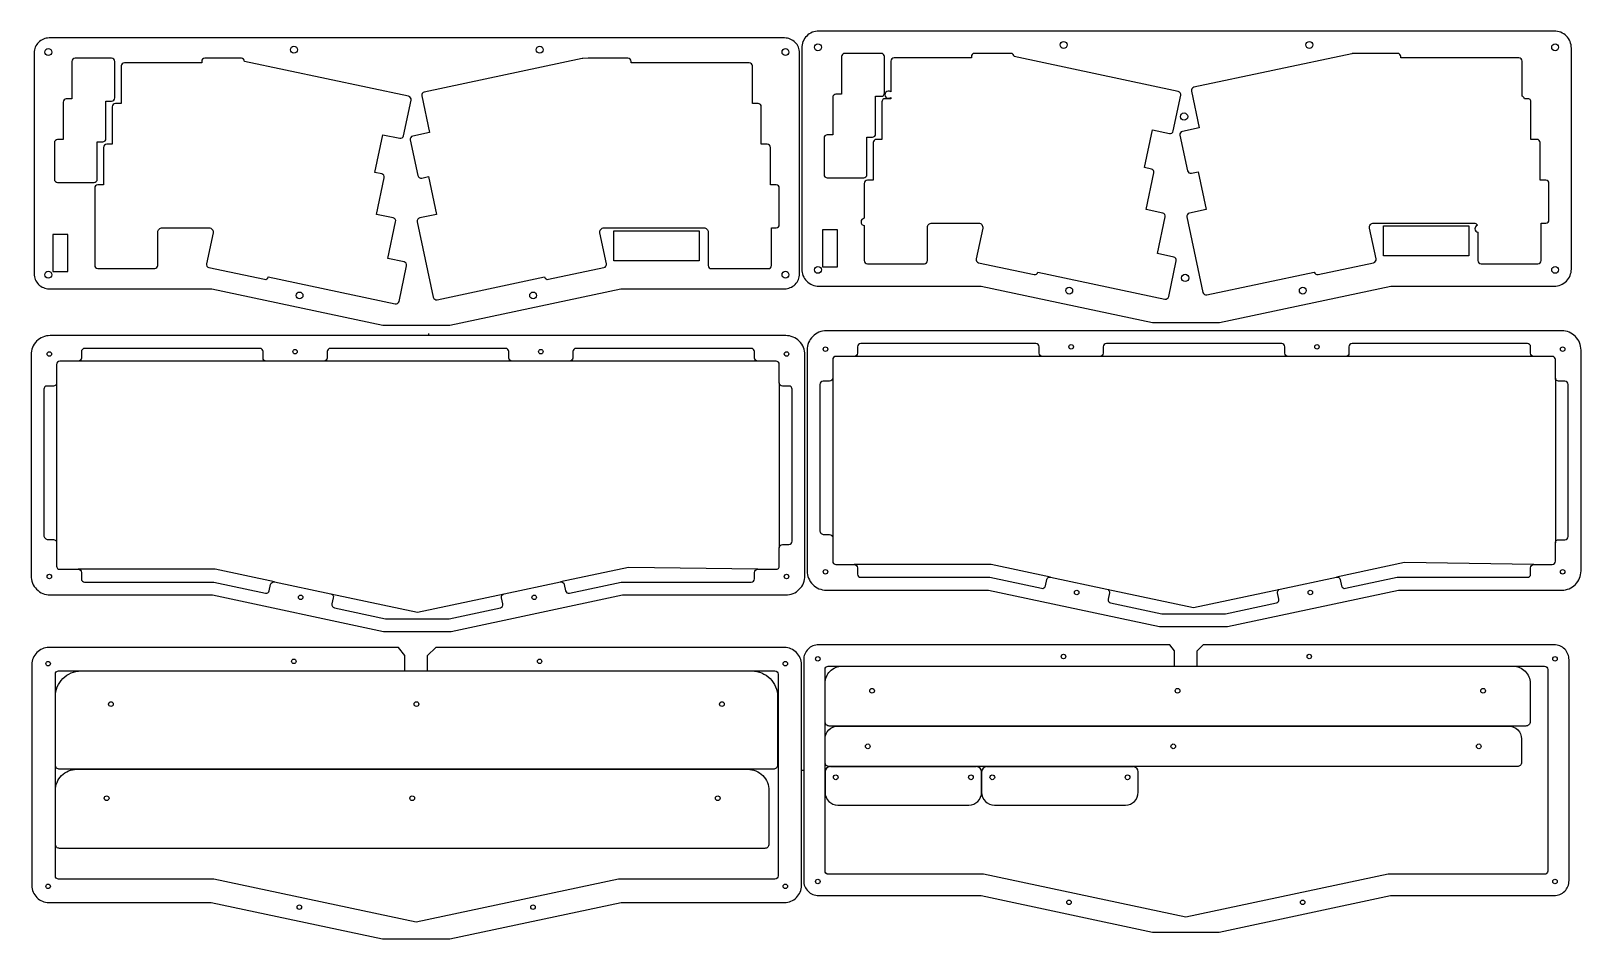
# Model space of a CAD drawing. Extents: x 13 to 738, y 21 to 445.
import ezdxf

# ---------------------------------------------------------------- set-up
doc = ezdxf.new("R2010")
doc.units = 0
doc.layers.get('0').update_dxf_attribs({"linetype": 'CONTINUOUS'})

msp = doc.modelspace()

# ---------------------------------------------------------------- linework, layer by layer
for p, q in [((199.23, 302.99), (199.23, 303.99)), ((373.66, 99.66), (374.66, 99.66))]:
    msp.add_line(p, q)
at = {"color": 1, "linetype": 'CONTINUOUS'}
for p, q in [((123.11, 290.99), (35.11, 290.99)), ((238.15, 290.99), (150.11, 290.99)), ((353.15, 290.99), (265.15, 290.99)), ((486.35, 293.24), (398.35, 293.24)), ((601.39, 293.24), (513.35, 293.24)), ((716.39, 293.24), (628.39, 293.24)), ((388.25, 283.14), (388.25, 208.37)), ((726.49, 283.14), (726.49, 206)), ((25.01, 280.89), (25.01, 206.12)), ((363.25, 280.89), (363.25, 203.75))]:
    msp.add_line(p, q, dxfattribs=at)
at = {"color": 2, "linetype": 'CONTINUOUS'}
for p, q in [((187.94, 153.25), (184.96, 157.08)), ((187.94, 146.08), (187.94, 153.25)), ((198.64, 153.25), (202.47, 157.08)), ((198.64, 146.08), (198.64, 153.25)), ((548.18, 155.5), (545.98, 158.33)), ((548.18, 148.33), (548.18, 155.5)), ((558.88, 155.5), (561.71, 158.33)), ((558.88, 148.33), (558.88, 155.5))]:
    msp.add_line(p, q, dxfattribs=at)
at = {"color": 6, "linetype": 'CONTINUOUS'}
for p, q in [((384.66, 98.83), (384.66, 89.33)), ((387.16, 101.33), (455.46, 101.33)), ((457.96, 98.83), (457.96, 89.33)), ((457.96, 89.33), (457.96, 98.83)), ((460.46, 101.33), (528.76, 101.33)), ((531.26, 89.33), (531.26, 98.83)), ((390.66, 83.33), (451.96, 83.33)), ((463.96, 83.33), (525.26, 83.33))]:
    msp.add_line(p, q, dxfattribs=at)
at = {"color": 3, "linetype": 'CONTINUOUS'}
for points in [[(381.73, 445.47, 0.414214), (373.73, 437.47), (373.73, 432.97), (373.73, 338.63), (373.73, 334.13, 0.414214), (381.73, 326.13), (386.23, 326.13), (457.71, 326.13), (537.86, 309.1), (553.6, 309.1), (569.34, 309.1), (649.49, 326.13), (721.47, 326.13), (725.97, 326.13, 0.414214), (733.97, 334.13), (733.97, 338.63), (733.97, 437.47, 0.414214), (725.97, 445.47), (558.95, 445.47), (548.25, 445.47), (386.23, 445.47)], [(21.49, 442.22, 0.414214), (14.49, 435.22), (14.49, 430.72), (14.49, 336.38), (14.49, 331.88, 0.414214), (21.49, 324.88), (25.99, 324.88), (97.58, 324.88), (177.73, 307.85), (193.36, 307.85), (208.99, 307.85), (289.14, 324.88), (361.23, 324.88), (365.73, 324.88, 0.414214), (372.73, 331.88), (372.73, 336.38), (372.73, 435.22, 0.414214), (365.73, 442.22), (198.71, 442.22), (188.01, 442.22), (25.99, 442.22)], [(48.09, 395.14), (48.09, 412.69), (50.75, 412.69, 0.414214), (52.25, 414.19), (52.25, 431.25, 0.414214), (50.75, 432.75), (33.69, 432.75, 0.414214), (32.19, 431.25), (32.19, 413.7), (29.53, 413.7, 0.414214), (28.03, 412.2), (28.03, 394.65), (25.46, 394.65, 0.414214), (23.96, 393.15), (23.96, 376.09, 0.414214), (25.46, 374.59), (42.52, 374.59, 0.414214), (44.02, 376.09), (44.02, 393.64), (46.59, 393.64, 0.414214)], [(189.76, 414.92), (112.96, 431.24), (112.96, 431.25, 0.414214), (111.46, 432.75), (94.4, 432.75, 0.414214), (92.9, 431.25), (92.9, 430.61), (56.71, 430.61, 0.414214), (55.21, 429.11), (55.21, 411.56), (52.55, 411.56, 0.414214), (51.05, 410.06), (51.05, 392.51), (48.48, 392.51, 0.414214), (46.98, 391.01), (46.98, 373.46), (44.31, 373.46, 0.414214), (42.81, 371.96), (42.81, 335.85, 0.414214), (44.31, 334.35), (70.91, 334.35, 0.414214), (72.41, 335.85), (72.41, 351.4, -0.414214), (74.41, 353.4), (96.25, 353.4, -0.476976), (98.21, 350.99), (95.15, 336.61, 0.414214), (96.31, 334.84), (122.31, 329.31, 0.414214), (124.08, 330.46), (124.09, 330.47), (183.5, 317.84, 0.414214), (185.28, 318.99), (188.83, 335.68, 0.414214), (187.67, 337.46), (180.04, 339.08), (183.69, 356.25, 0.414214), (182.53, 358.03), (174.69, 359.7), (178.34, 376.86, 0.414214), (177.18, 378.64), (173.99, 379.32), (177.74, 396.97), (185.59, 395.3, 0.414214), (187.37, 396.45), (190.92, 413.14, 0.414214)], [(281.19, 334.84, 0.414214), (282.34, 336.61), (279.29, 350.99, -0.476976), (281.24, 353.4), (327.99, 353.4, -0.414214), (329.99, 351.4), (329.99, 335.8, 0.414214), (331.49, 334.3), (358.09, 334.3, 0.414214), (359.59, 335.8), (359.59, 353.4), (361.76, 353.4, 0.414214), (363.26, 354.9), (363.26, 371.96, 0.414214), (361.76, 373.46), (359.08, 373.46), (359.08, 391.01, 0.414214), (357.58, 392.51), (354.82, 392.51), (354.82, 410.06, 0.414214), (353.32, 411.56), (350.65, 411.56), (350.65, 429.11, 0.414214), (349.15, 430.61), (293.92, 430.61), (293.92, 431.25, 0.414214), (292.42, 432.75), (273.89, 432.75, 0.010008), (273.83, 432.75), (271.24, 432.65, 0.042377), (270.99, 432.62), (197.05, 416.9, 0.414214), (195.9, 415.12), (199.55, 397.95), (191.7, 396.28, 0.414214), (190.55, 394.5), (194.09, 377.81, 0.414214), (195.87, 376.66), (199.07, 377.34), (202.82, 359.7), (194.96, 358.03, 0.414214), (193.81, 356.25), (201.32, 320.92, 0.414214), (203.1, 319.77), (253.41, 330.46, 0.413431), (255.19, 329.31)], [(408.33, 397.39), (408.33, 414.94), (410.99, 414.94, 0.414214), (412.49, 416.44), (412.49, 433.5, 0.414214), (410.99, 435), (393.93, 435, 0.414214), (392.43, 433.5), (392.43, 415.95), (389.77, 415.95, 0.414214), (388.27, 414.45), (388.27, 396.9), (385.7, 396.9, 0.414214), (384.2, 395.4), (384.2, 378.34, 0.414214), (385.7, 376.84), (402.76, 376.84, 0.414214), (404.26, 378.34), (404.26, 395.89), (406.83, 395.89, 0.414214)]]:
    msp.add_lwpolyline(points, format="xyb", close=True, dxfattribs=at)
for points in [[(403.05, 354.46), (403.05, 338.1, 0.414214), (404.55, 336.6), (431.15, 336.6, 0.414214), (432.65, 338.1), (432.65, 353.65, -0.414214), (434.65, 355.65), (456.49, 355.65, -0.476976), (458.44, 353.24), (455.39, 338.86, 0.414214), (456.55, 337.09), (482.54, 331.56, 0.414214), (484.32, 332.71), (484.32, 332.72), (543.74, 320.09, 0.414214), (545.52, 321.24), (549.06, 337.93, 0.414214), (547.91, 339.71), (540.28, 341.33), (543.92, 358.5, 0.414214), (542.77, 360.28), (534.93, 361.95), (538.57, 379.11, 0.414214), (537.42, 380.89), (534.23, 381.57), (537.98, 399.22), (545.83, 397.55, 0.414214), (547.61, 398.7), (551.15, 415.39, 0.414214), (550, 417.17), (473.2, 433.49), (473.2, 433.5, 0.414214), (471.7, 435), (454.64, 435, 0.414214), (453.14, 433.5), (453.14, 432.86), (416.95, 432.86, 0.414214), (415.45, 431.36), (415.45, 416.96)], [(710.89, 414.93), (710.89, 431.36, 0.414214), (709.39, 432.86), (654.16, 432.86), (654.16, 433.5, 0.414214), (652.66, 435), (634.13, 435, 0.010008), (634.07, 435), (631.48, 434.9, 0.042377), (631.23, 434.87), (557.29, 419.15, 0.414214), (556.14, 417.37), (559.79, 400.2), (551.94, 398.53, 0.414214), (550.79, 396.75), (554.33, 380.06, 0.414214), (556.11, 378.91), (559.3, 379.59), (563.05, 361.95), (555.2, 360.28, 0.414214), (554.05, 358.5), (561.56, 323.17, 0.414214), (563.33, 322.02), (613.65, 332.71, 0.413431), (615.43, 331.56), (641.43, 337.09, 0.414214), (642.58, 338.86), (639.53, 353.24, -0.476976), (641.48, 355.65), (688.23, 355.65, -0.277365), (689.99, 354.59, -0.277365)], [(415.45, 414.42), (415.45, 413.81), (412.79, 413.81, 0.414214), (411.29, 412.31), (411.29, 394.76), (408.72, 394.76, 0.414214), (407.22, 393.26), (407.22, 375.71), (404.55, 375.71, 0.414214), (403.05, 374.21), (403.05, 357.85)], [(690.23, 351.31), (690.23, 338.05, 0.414214), (691.73, 336.55), (718.33, 336.55, 0.414214), (719.83, 338.05), (719.83, 355.65), (722, 355.65, 0.414214), (723.5, 357.15), (723.5, 374.21, 0.414214), (722, 375.71), (719.32, 375.71), (719.32, 393.26, 0.414214), (717.82, 394.76), (715.06, 394.76), (715.06, 412.31, 0.414214), (713.56, 413.81), (712.01, 413.81)]]:
    msp.add_lwpolyline(points, format="xyb", dxfattribs=at)
for points in [[(30.21, 334.94), (30.21, 350.25), (26.71, 350.25), (23.21, 350.25), (23.21, 334.94), (23.21, 332.94), (26.71, 332.94), (30.21, 332.94)], [(325.77, 338.01), (285.77, 338.01), (285.77, 352.01), (325.77, 352.01)], [(390.45, 337.19), (390.45, 352.5), (386.95, 352.5), (383.45, 352.5), (383.45, 337.19), (383.45, 335.19), (386.95, 335.19), (390.45, 335.19)], [(686.01, 340.26), (646.01, 340.26), (646.01, 354.26), (686.01, 354.26)]]:
    msp.add_lwpolyline(points, close=True, dxfattribs=at)
at = {"color": 1, "linetype": 'CONTINUOUS'}
for points in [[(385.25, 305.24, 0.414214), (376.25, 296.24), (376.25, 291.74), (376.25, 197.4), (376.25, 192.9, 0.414214), (385.25, 183.9), (389.75, 183.9), (461.13, 183.9), (541.28, 166.86), (557.12, 166.86), (572.96, 166.86), (653.11, 183.9), (724.99, 183.9), (729.49, 183.9, 0.414214), (738.49, 192.9), (738.49, 197.4), (738.49, 296.24, 0.414214), (729.49, 305.24), (562.47, 305.24), (551.77, 305.24), (389.75, 305.24)], [(22.01, 302.99, 0.414214), (13.01, 293.99), (13.01, 289.49), (13.01, 195.15), (13.01, 190.65, 0.414214), (22.01, 181.65), (26.51, 181.65), (97.89, 181.65), (178.04, 164.61), (193.88, 164.61), (209.72, 164.61), (289.87, 181.65), (361.75, 181.65), (366.25, 181.65, 0.414214), (375.25, 190.65), (375.25, 195.15), (375.25, 293.99, 0.414214), (366.25, 302.99), (199.23, 302.99), (188.53, 302.99), (26.51, 302.99)], [(389.75, 195.9), (395.22, 195.9), (398.35, 195.9, -0.414214), (399.85, 194.4), (399.85, 191.4, 0.414214), (401.35, 189.9), (461.76, 189.9), (486, 184.75, 0.414214), (487.78, 185.9), (488.41, 188.84, -0.414214), (490.18, 189.99), (516.59, 184.38, -0.414214), (517.75, 182.6), (517.13, 179.67, 0.414214), (518.28, 177.89), (542.22, 172.8), (572.02, 172.8), (595.96, 177.89, 0.414214), (597.11, 179.67), (596.49, 182.6, -0.414214), (597.64, 184.38), (624.05, 189.99, -0.414214), (625.83, 188.84), (626.46, 185.9, 0.414214), (628.24, 184.75), (652.48, 189.9), (713.39, 189.9, 0.414214), (714.89, 191.4), (714.89, 194.4, -0.414214), (716.39, 195.9), (724.99, 195.9, 0.414214), (726.49, 197.4), (726.49, 206, -0.414214), (727.99, 207.5), (730.99, 207.5, 0.414214), (732.49, 209), (732.49, 280.14, 0.414214), (730.99, 281.64), (727.99, 281.64, -0.414214), (726.49, 283.14), (726.49, 291.74, 0.414214), (724.99, 293.24), (716.39, 293.24, -0.414214), (714.89, 294.74), (714.89, 297.74, 0.414214), (713.39, 299.24), (631.39, 299.24, 0.414214), (629.89, 297.74), (629.89, 294.74, -0.414214), (628.39, 293.24), (601.39, 293.24, -0.414214), (599.89, 294.74), (599.89, 297.74, 0.414214), (598.39, 299.24), (516.35, 299.24, 0.414214), (514.85, 297.74), (514.85, 294.74, -0.414214), (513.35, 293.24), (486.35, 293.24, -0.414214), (484.85, 294.74), (484.85, 297.74, 0.414214), (483.35, 299.24), (401.35, 299.24, 0.414214), (399.85, 297.74), (399.85, 294.74, -0.414214), (398.35, 293.24), (389.75, 293.24, 0.414214), (388.25, 291.74), (388.25, 283.14, -0.414214), (386.75, 281.64), (383.75, 281.64, 0.414214), (382.25, 280.14), (382.25, 211.87, 0.414214), (384.25, 209.87), (386.75, 209.87, -0.414214), (388.25, 208.37), (388.25, 207.5), (388.25, 197.4, 0.414214)], [(26.51, 193.65), (31.98, 193.65), (35.11, 193.65, -0.414214), (36.61, 192.15), (36.61, 189.15, 0.414214), (38.11, 187.65), (98.52, 187.65), (122.76, 182.5, 0.414214), (124.54, 183.65), (125.17, 186.59, -0.414214), (126.95, 187.74), (153.36, 182.13, -0.414214), (154.51, 180.35), (153.89, 177.42, 0.414214), (155.04, 175.64), (178.98, 170.55), (208.78, 170.55), (232.72, 175.64, 0.414214), (233.87, 177.42), (233.25, 180.35, -0.414214), (234.4, 182.13), (260.81, 187.74, -0.414214), (262.59, 186.59), (263.22, 183.65, 0.414214), (265, 182.5), (289.24, 187.65), (350.15, 187.65, 0.414214), (351.65, 189.15), (351.65, 192.15, -0.414214), (353.15, 193.65), (361.75, 193.65, 0.414214), (363.25, 195.15), (363.25, 203.75, -0.414214), (364.75, 205.25), (367.75, 205.25, 0.414214), (369.25, 206.75), (369.25, 277.89, 0.414214), (367.75, 279.39), (364.75, 279.39, -0.414214), (363.25, 280.89), (363.25, 289.49, 0.414214), (361.75, 290.99), (353.15, 290.99, -0.414214), (351.65, 292.49), (351.65, 295.49, 0.414214), (350.15, 296.99), (268.15, 296.99, 0.414214), (266.65, 295.49), (266.65, 292.49, -0.414214), (265.15, 290.99), (238.15, 290.99, -0.414214), (236.65, 292.49), (236.65, 295.49, 0.414214), (235.15, 296.99), (153.11, 296.99, 0.414214), (151.61, 295.49), (151.61, 292.49, -0.414214), (150.11, 290.99), (123.11, 290.99, -0.414214), (121.61, 292.49), (121.61, 295.49, 0.414214), (120.11, 296.99), (38.11, 296.99, 0.414214), (36.61, 295.49), (36.61, 292.49, -0.414214), (35.11, 290.99), (26.51, 290.99, 0.414214), (25.01, 289.49), (25.01, 280.89, -0.414214), (23.51, 279.39), (20.51, 279.39, 0.414214), (19.01, 277.89), (19.01, 209.62, 0.414214), (21.01, 207.62), (23.51, 207.62, -0.414214), (25.01, 206.12), (25.01, 205.25), (25.01, 195.15, 0.414214)]]:
    msp.add_lwpolyline(points, format="xyb", close=True, dxfattribs=at)
for points in [[(490.18, 189.99), (462.39, 195.9), (398.35, 195.9)], [(716.39, 195.9), (655.89, 196.76), (624.05, 189.99)], [(126.95, 187.74), (99.15, 193.65), (35.11, 193.65)], [(353.15, 193.65), (292.65, 194.51), (260.81, 187.74)], [(153.36, 182.13), (193.88, 173.52), (234.4, 182.13)], [(516.59, 184.38), (557.12, 175.77), (597.64, 184.38)]]:
    msp.add_lwpolyline(points, dxfattribs=at)
at = {"color": 2, "linetype": 'CONTINUOUS'}
for points in [[(184.96, 157.08), (25.92, 157.08), (21.42, 157.08, 0.414214), (13.42, 149.08), (13.42, 144.58), (13.42, 50.24), (13.42, 45.74, 0.414214), (21.42, 37.74), (25.92, 37.74), (97.4, 37.74), (177.55, 20.7), (193.29, 20.7), (209.03, 20.7), (289.18, 37.74), (361.16, 37.74), (365.66, 37.74, 0.414214), (373.66, 45.74), (373.66, 50.24), (373.66, 149.08, 0.414214), (365.66, 157.08), (202.47, 157.08)], [(545.98, 158.33), (386.16, 158.33), (381.66, 158.33, 0.414214), (374.66, 151.33), (374.66, 146.83), (374.66, 52.49), (374.66, 47.99, 0.414214), (381.66, 40.99), (386.16, 40.99), (457.75, 40.99), (537.9, 23.95), (553.53, 23.95), (569.16, 23.95), (649.31, 40.99), (721.4, 40.99), (725.9, 40.99, 0.414214), (732.9, 47.99), (732.9, 52.49), (732.9, 151.33, 0.414214), (725.9, 158.33), (561.71, 158.33)], [(198.64, 146.08), (361.16, 146.08, -0.414214), (362.66, 144.58), (362.66, 50.24, -0.414214), (361.16, 48.74), (288.02, 48.74), (193.29, 28.6), (98.56, 48.74), (25.92, 48.74, -0.414214), (24.42, 50.24), (24.42, 144.58, -0.414214), (25.92, 146.08), (187.94, 146.08)], [(558.88, 148.33), (721.4, 148.33, -0.414214), (722.9, 146.83), (722.9, 52.49, -0.414214), (721.4, 50.99), (648.26, 50.99), (553.53, 30.85), (458.8, 50.99), (386.16, 50.99, -0.414214), (384.66, 52.49), (384.66, 146.83, -0.414214), (386.16, 148.33), (548.18, 148.33)]]:
    msp.add_lwpolyline(points, format="xyb", dxfattribs=at)
at = {"color": 6, "linetype": 'CONTINUOUS'}
for points in [[(24.42, 102.08), (24.42, 115.08), (24.42, 134.08, -0.414214), (36.42, 146.08), (350.42, 146.08, -0.414214), (362.42, 134.08), (362.42, 115.08), (362.42, 102.08, -0.414214), (360.42, 100.08), (212.05, 100.08), (26.42, 100.08, -0.414214)], [(384.66, 122.33), (384.66, 125.33), (384.66, 140.33, -0.414214), (392.66, 148.33), (706.66, 148.33, -0.414214), (714.66, 140.33), (714.66, 125.33), (714.66, 122.33, -0.414214), (712.66, 120.33), (568.29, 120.33), (386.66, 120.33, -0.414214)], [(384.66, 103.33), (384.66, 114.33, -0.414214), (390.66, 120.33), (704.66, 120.33, -0.414214), (710.66, 114.33), (710.66, 103.33, -0.414214), (708.66, 101.33), (386.66, 101.33, -0.414214)], [(24.42, 65.08), (24.42, 73.08), (24.42, 90.08, -0.414214), (34.42, 100.08), (348.42, 100.08, -0.414214), (358.42, 90.08), (358.42, 73.08), (358.42, 65.08, -0.414214), (356.42, 63.08), (210.05, 63.08), (26.42, 63.08, -0.414214)]]:
    msp.add_lwpolyline(points, format="xyb", close=True, dxfattribs=at)
at = {"color": 3, "linetype": 'CONTINUOUS'}
for centre, radius in [((21.09, 435.62), 1.6), ((136.09, 436.72), 1.6), ((251.13, 436.72), 1.6), ((366.13, 435.62), 1.6), ((381.33, 437.87), 1.6), ((496.33, 438.97), 1.6), ((611.37, 438.97), 1.6), ((726.37, 437.87), 1.6), ((552.7, 405.43), 1.7), ((381.33, 333.73), 1.6), ((726.37, 333.73), 1.6), ((21.09, 331.48), 1.6), ((366.13, 331.48), 1.6), ((553.22, 329.96), 1.7), ((138.7, 321.77), 1.6), ((248.03, 321.77), 1.6), ((498.94, 324.02), 1.6), ((608.27, 324.02), 1.6)]:
    msp.add_circle(centre, radius, dxfattribs=at)
at = {"color": 1, "linetype": 'CONTINUOUS'}
for centre in [(384.85, 296.64), (499.85, 297.74), (614.89, 297.74), (729.89, 296.64), (21.61, 294.39), (136.61, 295.49), (251.65, 295.49), (366.65, 294.39), (21.61, 190.25), (366.65, 190.25), (384.85, 192.5), (729.89, 192.5), (139.21, 180.53), (248.54, 180.53), (502.45, 182.78), (611.78, 182.78)]:
    msp.add_circle(centre, 1.05, dxfattribs=at)
at = {"color": 2, "linetype": 'CONTINUOUS'}
for centre in [(381.26, 151.73), (496.26, 152.83), (611.3, 152.83), (726.3, 151.73), (21.02, 149.48), (136.02, 150.58), (251.06, 150.58), (366.06, 149.48), (21.02, 45.34), (366.06, 45.34), (381.26, 47.59), (726.3, 47.59), (138.63, 35.62), (247.96, 35.62), (498.86, 37.87), (608.19, 37.87)]:
    msp.add_circle(centre, 1.05, dxfattribs=at)
at = {"color": 6, "linetype": 'CONTINUOUS'}
for centre in [(406.66, 136.83), (549.66, 136.83), (692.66, 136.83), (50.42, 130.58), (193.42, 130.58), (336.42, 130.58), (404.66, 110.83), (547.66, 110.83), (690.66, 110.83), (389.66, 96.33), (452.96, 96.33), (462.96, 96.33), (526.26, 96.33), (48.42, 86.58), (191.42, 86.58), (334.42, 86.58)]:
    msp.add_circle(centre, 1.1, dxfattribs=at)
at = {"color": 3, "linetype": 'CONTINUOUS'}
for centre, start, end in [((414.32, 415.69), 48.1698, 311.8302), ((710.39, 413.31), 17.28284, 72.71463), ((403.2, 356.16), 95.18857, 264.81143), ((690.54, 352.98), 108.86552, 259.29679)]:
    msp.add_arc(centre, 1.7, start, end, dxfattribs=at)
at = {"color": 6, "linetype": 'CONTINUOUS'}
for centre, radius, start, end in [((387.16, 98.83), 2.5, 90, 180), ((455.46, 98.83), 2.5, 0, 90), ((460.46, 98.83), 2.5, 90, 180), ((528.76, 98.83), 2.5, 0, 90), ((390.66, 89.33), 6, 180, 270), ((451.96, 89.33), 6, 270, 0), ((463.96, 89.33), 6, 180, 270), ((525.26, 89.33), 6, 270, 0)]:
    msp.add_arc(centre, radius, start, end, dxfattribs=at)

doc.saveas('drawing.dxf')
